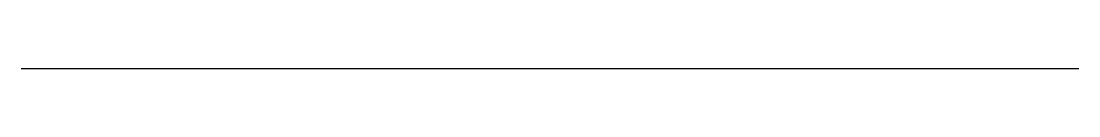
# Model space of a CAD drawing. Header units: millimetres. Extents: x 100 to 120, y 50 to 50.
import ezdxf

# ---------------------------------------------------------------- set-up
doc = ezdxf.new("R2010")
doc.units = ezdxf.units.MM
doc.layers.get('0').update_dxf_attribs({"linetype": 'CONTINUOUS'})

# ---------------------------------------------------------------- blocks, each defined once
blk = doc.blocks.new('*T901')
blk.add_line((0, 0), (20, 0))

msp = doc.modelspace()

# ---------------------------------------------------------------- block references
msp.add_blockref('*T901', (100, 50))

doc.saveas('drawing.dxf')
